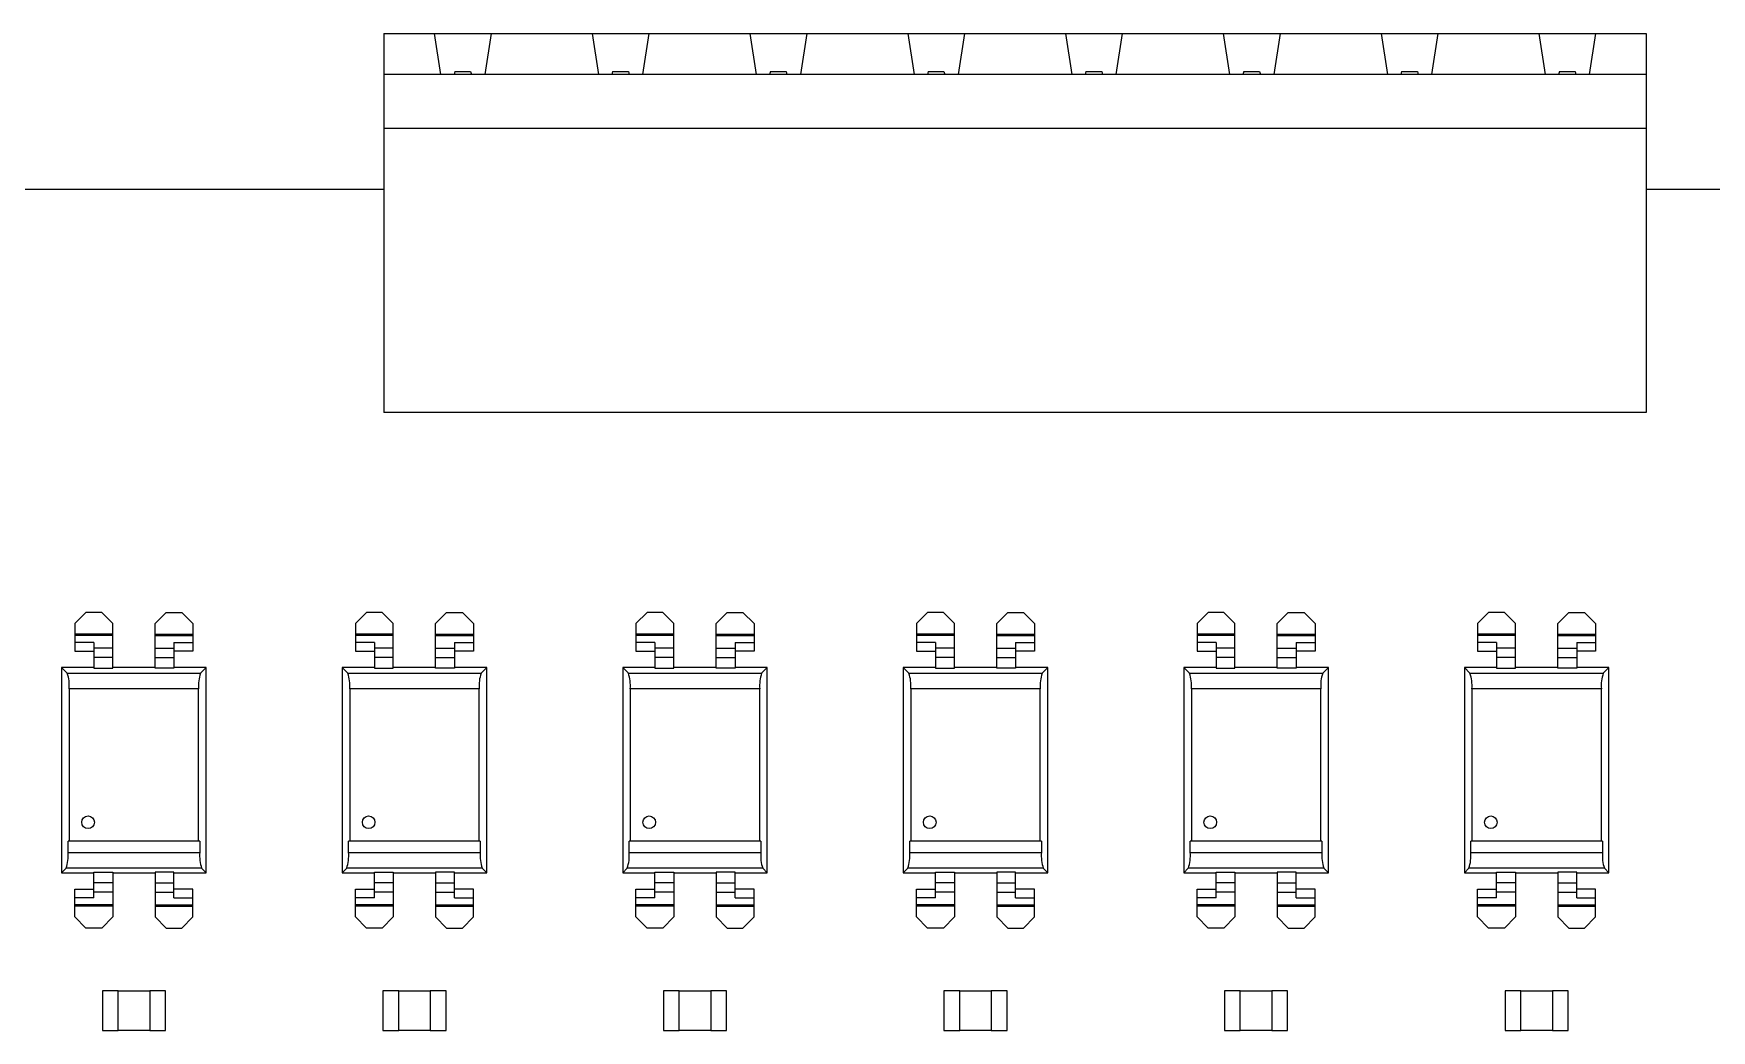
# Model space of a CAD drawing. Header units: millimetres. Extents: x 125 to 686, y 158 to 585.
# Drawn here: x 437.6 to 490.8, y 394.8 to 426.4 of the extents above; entities that cross this region are included whole.
import ezdxf

# ---------------------------------------------------------------- set-up
doc = ezdxf.new("R2010")
doc.units = ezdxf.units.MM

msp = doc.modelspace()

# ---------------------------------------------------------------- linework, layer by layer
at = {"color": 7, "linetype": 'Continuous', "lineweight": 25}
for p, q in [((448.697, 426.408), (448.697, 414.408)), ((448.697, 426.408), (488.697, 426.408)), ((450.297, 426.408), (450.497, 425.108)), ((452.097, 426.408), (451.897, 425.108)), ((455.297, 426.408), (455.497, 425.108)), ((457.097, 426.408), (456.897, 425.108)), ((460.297, 426.408), (460.497, 425.108)), ((462.097, 426.408), (461.897, 425.108)), ((465.297, 426.408), (465.497, 425.108)), ((467.097, 426.408), (466.897, 425.108)), ((470.297, 426.408), (470.497, 425.108)), ((472.097, 426.408), (471.897, 425.108)), ((475.297, 426.408), (475.497, 425.108)), ((477.097, 426.408), (476.897, 425.108)), ((480.297, 426.408), (480.497, 425.108)), ((482.097, 426.408), (481.897, 425.108)), ((485.297, 426.408), (485.497, 425.108)), ((487.097, 426.408), (486.897, 425.108)), ((488.697, 426.408), (488.697, 414.408)), ((488.697, 425.108), (448.697, 425.108)), ((450.947, 425.208), (450.922, 425.108)), ((450.947, 425.208), (451.447, 425.208)), ((451.447, 425.208), (451.472, 425.108)), ((455.947, 425.208), (455.922, 425.108)), ((455.947, 425.208), (456.447, 425.208)), ((456.447, 425.208), (456.472, 425.108)), ((460.947, 425.208), (460.922, 425.108)), ((460.947, 425.208), (461.447, 425.208)), ((461.447, 425.208), (461.472, 425.108)), ((465.947, 425.208), (465.922, 425.108)), ((465.947, 425.208), (466.447, 425.208)), ((466.447, 425.208), (466.472, 425.108)), ((470.947, 425.208), (470.922, 425.108)), ((470.947, 425.208), (471.447, 425.208)), ((471.447, 425.208), (471.472, 425.108)), ((475.947, 425.208), (475.922, 425.108)), ((475.947, 425.208), (476.447, 425.208)), ((476.447, 425.208), (476.472, 425.108)), ((480.947, 425.208), (480.922, 425.108)), ((480.947, 425.208), (481.447, 425.208)), ((481.447, 425.208), (481.472, 425.108)), ((485.947, 425.208), (485.922, 425.108)), ((485.947, 425.208), (486.447, 425.208)), ((486.447, 425.208), (486.472, 425.108)), ((448.697, 423.408), (488.697, 423.408)), ((448.697, 421.473), (399.057, 421.473)), ((493.147, 421.473), (488.697, 421.473)), ((488.697, 414.408), (448.697, 414.408)), ((438.907, 407.723), (439.257, 408.073)), ((439.757, 408.073), (439.257, 408.073)), ((439.757, 408.073), (440.107, 407.723)), ((441.797, 408.073), (441.447, 407.723)), ((441.797, 408.073), (442.297, 408.073)), ((442.647, 407.723), (442.297, 408.073)), ((447.797, 407.723), (448.147, 408.073)), ((448.647, 408.073), (448.147, 408.073)), ((448.647, 408.073), (448.997, 407.723)), ((450.687, 408.073), (450.337, 407.723)), ((450.687, 408.073), (451.187, 408.073)), ((451.537, 407.723), (451.187, 408.073)), ((456.687, 407.723), (457.037, 408.073)), ((457.537, 408.073), (457.037, 408.073)), ((457.537, 408.073), (457.887, 407.723)), ((459.577, 408.073), (459.227, 407.723)), ((459.577, 408.073), (460.077, 408.073)), ((460.427, 407.723), (460.077, 408.073)), ((465.577, 407.723), (465.927, 408.073)), ((466.427, 408.073), (465.927, 408.073)), ((466.427, 408.073), (466.777, 407.723)), ((468.467, 408.073), (468.117, 407.723)), ((468.467, 408.073), (468.967, 408.073)), ((469.317, 407.723), (468.967, 408.073)), ((474.467, 407.723), (474.817, 408.073)), ((475.317, 408.073), (474.817, 408.073)), ((475.317, 408.073), (475.667, 407.723)), ((477.357, 408.073), (477.007, 407.723)), ((477.357, 408.073), (477.857, 408.073)), ((478.207, 407.723), (477.857, 408.073)), ((483.357, 407.723), (483.707, 408.073)), ((484.207, 408.073), (483.707, 408.073)), ((484.207, 408.073), (484.557, 407.723)), ((486.247, 408.073), (485.897, 407.723)), ((486.247, 408.073), (486.747, 408.073)), ((487.097, 407.723), (486.747, 408.073)), ((438.907, 407.723), (438.907, 406.847)), ((440.107, 407.382), (438.907, 407.382)), ((440.107, 407.343), (438.907, 407.343)), ((440.107, 406.305), (440.107, 407.723)), ((441.447, 406.305), (441.447, 407.723)), ((441.447, 407.382), (442.647, 407.382)), ((441.447, 407.343), (442.647, 407.343)), ((442.647, 407.723), (442.647, 406.847)), ((447.797, 407.723), (447.797, 406.847)), ((448.997, 407.382), (447.797, 407.382)), ((448.997, 407.343), (447.797, 407.343)), ((448.997, 406.305), (448.997, 407.723)), ((450.337, 406.305), (450.337, 407.723)), ((450.337, 407.382), (451.537, 407.382)), ((450.337, 407.343), (451.537, 407.343)), ((451.537, 407.723), (451.537, 406.847)), ((456.687, 407.723), (456.687, 406.847)), ((457.887, 407.382), (456.687, 407.382)), ((457.887, 407.343), (456.687, 407.343)), ((457.887, 406.305), (457.887, 407.723)), ((459.227, 406.305), (459.227, 407.723)), ((459.227, 407.382), (460.427, 407.382)), ((459.227, 407.343), (460.427, 407.343)), ((460.427, 407.723), (460.427, 406.847)), ((465.577, 407.723), (465.577, 406.847)), ((466.777, 407.382), (465.577, 407.382)), ((466.777, 407.343), (465.577, 407.343)), ((466.777, 406.305), (466.777, 407.723)), ((468.117, 406.305), (468.117, 407.723)), ((468.117, 407.382), (469.317, 407.382)), ((468.117, 407.343), (469.317, 407.343)), ((469.317, 407.723), (469.317, 406.847)), ((474.467, 407.723), (474.467, 406.847)), ((475.667, 407.382), (474.467, 407.382)), ((475.667, 407.343), (474.467, 407.343)), ((475.667, 406.305), (475.667, 407.723)), ((477.007, 406.305), (477.007, 407.723)), ((477.007, 407.382), (478.207, 407.382)), ((477.007, 407.343), (478.207, 407.343)), ((478.207, 407.723), (478.207, 406.847)), ((483.357, 407.723), (483.357, 406.847)), ((484.557, 407.382), (483.357, 407.382)), ((484.557, 407.343), (483.357, 407.343)), ((484.557, 406.305), (484.557, 407.723)), ((485.897, 406.305), (485.897, 407.723)), ((485.897, 407.382), (487.097, 407.382)), ((485.897, 407.343), (487.097, 407.343)), ((487.097, 407.723), (487.097, 406.847)), ((439.507, 407.113), (438.907, 407.113)), ((438.907, 406.847), (439.507, 406.847)), ((439.507, 407.113), (439.507, 406.305)), ((440.107, 406.934), (439.507, 406.934)), ((441.447, 406.934), (442.047, 406.934)), ((442.047, 407.113), (442.047, 406.305)), ((442.047, 407.113), (442.647, 407.113)), ((442.647, 406.847), (442.047, 406.847)), ((448.397, 407.113), (447.797, 407.113)), ((447.797, 406.847), (448.397, 406.847)), ((448.397, 407.113), (448.397, 406.305)), ((448.997, 406.934), (448.397, 406.934)), ((450.337, 406.934), (450.937, 406.934)), ((450.937, 407.113), (450.937, 406.305)), ((450.937, 407.113), (451.537, 407.113)), ((451.537, 406.847), (450.937, 406.847)), ((457.287, 407.113), (456.687, 407.113)), ((456.687, 406.847), (457.287, 406.847)), ((457.287, 407.113), (457.287, 406.305)), ((457.887, 406.934), (457.287, 406.934)), ((459.227, 406.934), (459.827, 406.934)), ((459.827, 407.113), (459.827, 406.305)), ((459.827, 407.113), (460.427, 407.113)), ((460.427, 406.847), (459.827, 406.847)), ((466.177, 407.113), (465.577, 407.113)), ((465.577, 406.847), (466.177, 406.847)), ((466.177, 407.113), (466.177, 406.305)), ((466.777, 406.934), (466.177, 406.934)), ((468.117, 406.934), (468.717, 406.934)), ((468.717, 407.113), (468.717, 406.305)), ((468.717, 407.113), (469.317, 407.113)), ((469.317, 406.847), (468.717, 406.847)), ((475.067, 407.113), (474.467, 407.113)), ((474.467, 406.847), (475.067, 406.847)), ((475.067, 407.113), (475.067, 406.305)), ((475.667, 406.934), (475.067, 406.934)), ((477.007, 406.934), (477.607, 406.934)), ((477.607, 407.113), (477.607, 406.305)), ((477.607, 407.113), (478.207, 407.113)), ((478.207, 406.847), (477.607, 406.847)), ((483.957, 407.113), (483.357, 407.113)), ((483.357, 406.847), (483.957, 406.847)), ((483.957, 407.113), (483.957, 406.305)), ((484.557, 406.934), (483.957, 406.934)), ((485.897, 406.934), (486.497, 406.934)), ((486.497, 407.113), (486.497, 406.305)), ((486.497, 407.113), (487.097, 407.113)), ((487.097, 406.847), (486.497, 406.847)), ((438.487, 406.323), (438.487, 399.823)), ((438.665, 406.145), (438.487, 406.323)), ((439.507, 406.323), (438.487, 406.323)), ((440.107, 406.641), (439.507, 406.641)), ((439.507, 406.305), (440.107, 406.305)), ((441.447, 406.323), (440.107, 406.323)), ((441.447, 406.641), (442.047, 406.641)), ((442.047, 406.305), (441.447, 406.305)), ((443.067, 406.323), (442.047, 406.323)), ((442.888, 406.145), (443.067, 406.323)), ((443.067, 399.823), (443.067, 406.323)), ((447.377, 406.323), (447.377, 399.823)), ((447.555, 406.145), (447.377, 406.323)), ((448.397, 406.323), (447.377, 406.323)), ((448.997, 406.641), (448.397, 406.641)), ((448.397, 406.305), (448.997, 406.305)), ((450.337, 406.323), (448.997, 406.323)), ((450.337, 406.641), (450.937, 406.641)), ((450.937, 406.305), (450.337, 406.305)), ((451.957, 406.323), (450.937, 406.323)), ((451.778, 406.145), (451.957, 406.323)), ((451.957, 399.823), (451.957, 406.323)), ((456.267, 406.323), (456.267, 399.823)), ((456.445, 406.145), (456.267, 406.323)), ((457.287, 406.323), (456.267, 406.323)), ((457.887, 406.641), (457.287, 406.641)), ((457.287, 406.305), (457.887, 406.305)), ((459.227, 406.323), (457.887, 406.323)), ((459.227, 406.641), (459.827, 406.641)), ((459.827, 406.305), (459.227, 406.305)), ((460.847, 406.323), (459.827, 406.323)), ((460.668, 406.145), (460.847, 406.323)), ((460.847, 399.823), (460.847, 406.323)), ((465.157, 406.323), (465.157, 399.823)), ((465.335, 406.145), (465.157, 406.323)), ((466.177, 406.323), (465.157, 406.323)), ((466.777, 406.641), (466.177, 406.641)), ((466.177, 406.305), (466.777, 406.305)), ((468.117, 406.323), (466.777, 406.323)), ((468.117, 406.641), (468.717, 406.641)), ((468.717, 406.305), (468.117, 406.305)), ((469.737, 406.323), (468.717, 406.323)), ((469.558, 406.145), (469.737, 406.323)), ((469.737, 399.823), (469.737, 406.323)), ((474.047, 406.323), (474.047, 399.823)), ((474.225, 406.145), (474.047, 406.323)), ((475.067, 406.323), (474.047, 406.323)), ((475.667, 406.641), (475.067, 406.641)), ((475.067, 406.305), (475.667, 406.305)), ((477.007, 406.323), (475.667, 406.323)), ((477.007, 406.641), (477.607, 406.641)), ((477.607, 406.305), (477.007, 406.305)), ((478.627, 406.323), (477.607, 406.323)), ((478.448, 406.145), (478.627, 406.323)), ((478.627, 399.823), (478.627, 406.323)), ((482.937, 406.323), (482.937, 399.823)), ((483.115, 406.145), (482.937, 406.323)), ((483.957, 406.323), (482.937, 406.323)), ((484.557, 406.641), (483.957, 406.641)), ((483.957, 406.305), (484.557, 406.305)), ((485.897, 406.323), (484.557, 406.323)), ((485.897, 406.641), (486.497, 406.641)), ((486.497, 406.305), (485.897, 406.305)), ((487.517, 406.323), (486.497, 406.323)), ((487.338, 406.145), (487.517, 406.323)), ((487.517, 399.823), (487.517, 406.323)), ((438.665, 406.145), (442.888, 406.145)), ((447.555, 406.145), (451.778, 406.145)), ((456.445, 406.145), (460.668, 406.145)), ((465.335, 406.145), (469.558, 406.145)), ((474.225, 406.145), (478.448, 406.145)), ((483.115, 406.145), (487.338, 406.145)), ((438.726, 405.649), (438.726, 400.823)), ((442.828, 405.649), (438.726, 405.649)), ((442.828, 400.823), (442.828, 405.649)), ((447.616, 405.649), (447.616, 400.823)), ((451.718, 405.649), (447.616, 405.649)), ((451.718, 400.823), (451.718, 405.649)), ((456.506, 405.649), (456.506, 400.823)), ((460.608, 405.649), (456.506, 405.649)), ((460.608, 400.823), (460.608, 405.649)), ((465.396, 405.649), (465.396, 400.823)), ((469.498, 405.649), (465.396, 405.649)), ((469.498, 400.823), (469.498, 405.649)), ((474.286, 405.649), (474.286, 400.823)), ((478.388, 405.649), (474.286, 405.649)), ((478.388, 400.823), (478.388, 405.649)), ((483.176, 405.649), (483.176, 400.823)), ((487.278, 405.649), (483.176, 405.649)), ((487.278, 400.823), (487.278, 405.649)), ((442.863, 400.823), (438.691, 400.823)), ((438.691, 400.461), (438.691, 400.823)), ((438.691, 400.461), (442.863, 400.461)), ((442.863, 400.823), (442.863, 400.461)), ((451.753, 400.823), (447.581, 400.823)), ((447.581, 400.461), (447.581, 400.823)), ((447.581, 400.461), (451.753, 400.461)), ((451.753, 400.823), (451.753, 400.461)), ((460.643, 400.823), (456.471, 400.823)), ((456.471, 400.461), (456.471, 400.823)), ((456.471, 400.461), (460.643, 400.461)), ((460.643, 400.823), (460.643, 400.461)), ((469.533, 400.823), (465.361, 400.823)), ((465.361, 400.461), (465.361, 400.823)), ((465.361, 400.461), (469.533, 400.461)), ((469.533, 400.823), (469.533, 400.461)), ((478.423, 400.823), (474.251, 400.823)), ((474.251, 400.461), (474.251, 400.823)), ((474.251, 400.461), (478.423, 400.461)), ((478.423, 400.823), (478.423, 400.461)), ((487.313, 400.823), (483.141, 400.823)), ((483.141, 400.461), (483.141, 400.823)), ((483.141, 400.461), (487.313, 400.461)), ((487.313, 400.823), (487.313, 400.461)), ((438.63, 399.966), (438.487, 399.823)), ((442.923, 399.966), (438.63, 399.966)), ((439.507, 399.033), (439.507, 399.841)), ((439.507, 399.841), (440.107, 399.841)), ((440.107, 399.841), (440.107, 398.423)), ((442.047, 399.841), (441.447, 399.841)), ((441.447, 399.841), (441.447, 398.423)), ((442.047, 399.033), (442.047, 399.841)), ((442.923, 399.966), (443.067, 399.823)), ((447.52, 399.966), (447.377, 399.823)), ((451.813, 399.966), (447.52, 399.966)), ((448.397, 399.033), (448.397, 399.841)), ((448.397, 399.841), (448.997, 399.841)), ((448.997, 399.841), (448.997, 398.423)), ((450.937, 399.841), (450.337, 399.841)), ((450.337, 399.841), (450.337, 398.423)), ((450.937, 399.033), (450.937, 399.841)), ((451.813, 399.966), (451.957, 399.823)), ((456.41, 399.966), (456.267, 399.823)), ((460.703, 399.966), (456.41, 399.966)), ((457.287, 399.033), (457.287, 399.841)), ((457.287, 399.841), (457.887, 399.841)), ((457.887, 399.841), (457.887, 398.423)), ((459.827, 399.841), (459.227, 399.841)), ((459.227, 399.841), (459.227, 398.423)), ((459.827, 399.033), (459.827, 399.841)), ((460.703, 399.966), (460.847, 399.823)), ((465.3, 399.966), (465.157, 399.823)), ((469.593, 399.966), (465.3, 399.966)), ((466.177, 399.033), (466.177, 399.841)), ((466.177, 399.841), (466.777, 399.841)), ((466.777, 399.841), (466.777, 398.423)), ((468.717, 399.841), (468.117, 399.841)), ((468.117, 399.841), (468.117, 398.423)), ((468.717, 399.033), (468.717, 399.841)), ((469.593, 399.966), (469.737, 399.823)), ((474.19, 399.966), (474.047, 399.823)), ((478.483, 399.966), (474.19, 399.966)), ((475.067, 399.033), (475.067, 399.841)), ((475.067, 399.841), (475.667, 399.841)), ((475.667, 399.841), (475.667, 398.423)), ((477.607, 399.841), (477.007, 399.841)), ((477.007, 399.841), (477.007, 398.423)), ((477.607, 399.033), (477.607, 399.841)), ((478.483, 399.966), (478.627, 399.823)), ((483.08, 399.966), (482.937, 399.823)), ((487.373, 399.966), (483.08, 399.966)), ((483.957, 399.033), (483.957, 399.841)), ((483.957, 399.841), (484.557, 399.841)), ((484.557, 399.841), (484.557, 398.423)), ((486.497, 399.841), (485.897, 399.841)), ((485.897, 399.841), (485.897, 398.423)), ((486.497, 399.033), (486.497, 399.841)), ((487.373, 399.966), (487.517, 399.823)), ((438.487, 399.823), (439.507, 399.823)), ((440.107, 399.505), (439.507, 399.505)), ((440.107, 399.823), (441.447, 399.823)), ((441.447, 399.505), (442.047, 399.505)), ((442.047, 399.823), (443.067, 399.823)), ((447.377, 399.823), (448.397, 399.823)), ((448.997, 399.505), (448.397, 399.505)), ((448.997, 399.823), (450.337, 399.823)), ((450.337, 399.505), (450.937, 399.505)), ((450.937, 399.823), (451.957, 399.823)), ((456.267, 399.823), (457.287, 399.823)), ((457.887, 399.505), (457.287, 399.505)), ((457.887, 399.823), (459.227, 399.823)), ((459.227, 399.505), (459.827, 399.505)), ((459.827, 399.823), (460.847, 399.823)), ((465.157, 399.823), (466.177, 399.823)), ((466.777, 399.505), (466.177, 399.505)), ((466.777, 399.823), (468.117, 399.823)), ((468.117, 399.505), (468.717, 399.505)), ((468.717, 399.823), (469.737, 399.823)), ((474.047, 399.823), (475.067, 399.823)), ((475.667, 399.505), (475.067, 399.505)), ((475.667, 399.823), (477.007, 399.823)), ((477.007, 399.505), (477.607, 399.505)), ((477.607, 399.823), (478.627, 399.823)), ((482.937, 399.823), (483.957, 399.823)), ((484.557, 399.505), (483.957, 399.505)), ((484.557, 399.823), (485.897, 399.823)), ((485.897, 399.505), (486.497, 399.505)), ((486.497, 399.823), (487.517, 399.823)), ((438.907, 398.423), (438.907, 399.299)), ((438.907, 399.299), (439.507, 399.299)), ((439.507, 399.033), (438.907, 399.033)), ((440.107, 398.803), (438.907, 398.803)), ((440.107, 399.212), (439.507, 399.212)), ((441.447, 399.212), (442.047, 399.212)), ((441.447, 398.803), (442.647, 398.803)), ((442.647, 399.299), (442.047, 399.299)), ((442.047, 399.033), (442.647, 399.033)), ((442.647, 398.423), (442.647, 399.299)), ((447.797, 398.423), (447.797, 399.299)), ((447.797, 399.299), (448.397, 399.299)), ((448.397, 399.033), (447.797, 399.033)), ((448.997, 398.803), (447.797, 398.803)), ((448.997, 399.212), (448.397, 399.212)), ((450.337, 399.212), (450.937, 399.212)), ((450.337, 398.803), (451.537, 398.803)), ((451.537, 399.299), (450.937, 399.299)), ((450.937, 399.033), (451.537, 399.033)), ((451.537, 398.423), (451.537, 399.299)), ((456.687, 398.423), (456.687, 399.299)), ((456.687, 399.299), (457.287, 399.299)), ((457.287, 399.033), (456.687, 399.033)), ((457.887, 398.803), (456.687, 398.803)), ((457.887, 399.212), (457.287, 399.212)), ((459.227, 399.212), (459.827, 399.212)), ((459.227, 398.803), (460.427, 398.803)), ((460.427, 399.299), (459.827, 399.299)), ((459.827, 399.033), (460.427, 399.033)), ((460.427, 398.423), (460.427, 399.299)), ((465.577, 398.423), (465.577, 399.299)), ((465.577, 399.299), (466.177, 399.299)), ((466.177, 399.033), (465.577, 399.033)), ((466.777, 398.803), (465.577, 398.803)), ((466.777, 399.212), (466.177, 399.212)), ((468.117, 399.212), (468.717, 399.212)), ((468.117, 398.803), (469.317, 398.803)), ((469.317, 399.299), (468.717, 399.299)), ((468.717, 399.033), (469.317, 399.033)), ((469.317, 398.423), (469.317, 399.299)), ((474.467, 398.423), (474.467, 399.299)), ((474.467, 399.299), (475.067, 399.299)), ((475.067, 399.033), (474.467, 399.033)), ((475.667, 398.803), (474.467, 398.803)), ((475.667, 399.212), (475.067, 399.212)), ((477.007, 399.212), (477.607, 399.212)), ((477.007, 398.803), (478.207, 398.803)), ((478.207, 399.299), (477.607, 399.299)), ((477.607, 399.033), (478.207, 399.033)), ((478.207, 398.423), (478.207, 399.299)), ((483.357, 398.423), (483.357, 399.299)), ((483.357, 399.299), (483.957, 399.299)), ((483.957, 399.033), (483.357, 399.033)), ((484.557, 398.803), (483.357, 398.803)), ((484.557, 399.212), (483.957, 399.212)), ((485.897, 399.212), (486.497, 399.212)), ((485.897, 398.803), (487.097, 398.803)), ((487.097, 399.299), (486.497, 399.299)), ((486.497, 399.033), (487.097, 399.033)), ((487.097, 398.423), (487.097, 399.299)), ((440.107, 398.764), (438.907, 398.764)), ((438.907, 398.423), (439.257, 398.073)), ((439.757, 398.073), (440.107, 398.423)), ((441.447, 398.764), (442.647, 398.764)), ((441.797, 398.073), (441.447, 398.423)), ((442.647, 398.423), (442.297, 398.073)), ((448.997, 398.764), (447.797, 398.764)), ((447.797, 398.423), (448.147, 398.073)), ((448.647, 398.073), (448.997, 398.423)), ((450.337, 398.764), (451.537, 398.764)), ((450.687, 398.073), (450.337, 398.423)), ((451.537, 398.423), (451.187, 398.073)), ((457.887, 398.764), (456.687, 398.764)), ((456.687, 398.423), (457.037, 398.073)), ((457.537, 398.073), (457.887, 398.423)), ((459.227, 398.764), (460.427, 398.764)), ((459.577, 398.073), (459.227, 398.423)), ((460.427, 398.423), (460.077, 398.073)), ((466.777, 398.764), (465.577, 398.764)), ((465.577, 398.423), (465.927, 398.073)), ((466.427, 398.073), (466.777, 398.423)), ((468.117, 398.764), (469.317, 398.764)), ((468.467, 398.073), (468.117, 398.423)), ((469.317, 398.423), (468.967, 398.073)), ((475.667, 398.764), (474.467, 398.764)), ((474.467, 398.423), (474.817, 398.073)), ((475.317, 398.073), (475.667, 398.423)), ((477.007, 398.764), (478.207, 398.764)), ((477.357, 398.073), (477.007, 398.423)), ((478.207, 398.423), (477.857, 398.073)), ((484.557, 398.764), (483.357, 398.764)), ((483.357, 398.423), (483.707, 398.073)), ((484.207, 398.073), (484.557, 398.423)), ((485.897, 398.764), (487.097, 398.764)), ((486.247, 398.073), (485.897, 398.423)), ((487.097, 398.423), (486.747, 398.073)), ((439.757, 398.073), (439.257, 398.073)), ((441.797, 398.073), (442.297, 398.073)), ((448.647, 398.073), (448.147, 398.073)), ((450.687, 398.073), (451.187, 398.073)), ((457.537, 398.073), (457.037, 398.073)), ((459.577, 398.073), (460.077, 398.073)), ((466.427, 398.073), (465.927, 398.073)), ((468.467, 398.073), (468.967, 398.073)), ((475.317, 398.073), (474.817, 398.073)), ((477.357, 398.073), (477.857, 398.073)), ((484.207, 398.073), (483.707, 398.073)), ((486.247, 398.073), (486.747, 398.073)), ((440.277, 396.078), (439.777, 396.078)), ((439.777, 396.078), (439.777, 394.828)), ((440.277, 394.828), (440.277, 396.078)), ((441.277, 396.077), (440.277, 396.077)), ((441.777, 396.078), (441.277, 396.078)), ((441.277, 396.078), (441.277, 394.828)), ((441.777, 394.828), (441.777, 396.078)), ((448.667, 396.078), (448.667, 394.828)), ((449.167, 396.078), (448.667, 396.078)), ((449.167, 394.828), (449.167, 396.078)), ((450.167, 396.077), (449.167, 396.077)), ((450.667, 396.078), (450.167, 396.078)), ((450.167, 396.078), (450.167, 394.828)), ((450.667, 394.828), (450.667, 396.078)), ((457.557, 396.078), (457.557, 394.828)), ((458.057, 396.078), (457.557, 396.078)), ((458.057, 394.828), (458.057, 396.078)), ((459.057, 396.077), (458.057, 396.077)), ((459.557, 396.078), (459.057, 396.078)), ((459.057, 396.078), (459.057, 394.828)), ((459.557, 394.828), (459.557, 396.078)), ((466.447, 396.078), (466.447, 394.828)), ((466.947, 396.078), (466.447, 396.078)), ((466.947, 394.828), (466.947, 396.078)), ((467.947, 396.077), (466.947, 396.077)), ((468.447, 396.078), (467.947, 396.078)), ((467.947, 396.078), (467.947, 394.828)), ((468.447, 394.828), (468.447, 396.078)), ((475.337, 396.078), (475.337, 394.828)), ((475.837, 396.078), (475.337, 396.078)), ((475.837, 394.828), (475.837, 396.078)), ((476.837, 396.077), (475.837, 396.077)), ((477.337, 396.078), (476.837, 396.078)), ((476.837, 396.078), (476.837, 394.828)), ((477.337, 394.828), (477.337, 396.078)), ((484.227, 396.078), (484.227, 394.828)), ((484.727, 396.078), (484.227, 396.078)), ((484.727, 394.828), (484.727, 396.078)), ((485.727, 396.077), (484.727, 396.077)), ((486.227, 396.078), (485.727, 396.078)), ((485.727, 396.078), (485.727, 394.828)), ((486.227, 394.828), (486.227, 396.078)), ((439.777, 394.828), (440.277, 394.828)), ((441.277, 394.829), (440.277, 394.829)), ((441.277, 394.828), (441.777, 394.828)), ((448.667, 394.828), (449.167, 394.828)), ((450.167, 394.829), (449.167, 394.829)), ((450.167, 394.828), (450.667, 394.828)), ((457.557, 394.828), (458.057, 394.828)), ((459.057, 394.829), (458.057, 394.829)), ((459.057, 394.828), (459.557, 394.828)), ((466.447, 394.828), (466.947, 394.828)), ((467.947, 394.829), (466.947, 394.829)), ((467.947, 394.828), (468.447, 394.828)), ((475.337, 394.828), (475.837, 394.828)), ((476.837, 394.829), (475.837, 394.829)), ((476.837, 394.828), (477.337, 394.828)), ((484.227, 394.828), (484.727, 394.828)), ((485.727, 394.829), (484.727, 394.829)), ((485.727, 394.828), (486.227, 394.828))]:
    msp.add_line(p, q, dxfattribs=at)
for centre in [(439.326, 401.423), (439.326, 401.423), (448.216, 401.423), (448.216, 401.423), (457.106, 401.423), (457.106, 401.423), (465.996, 401.423), (465.996, 401.423), (474.886, 401.423), (474.886, 401.423), (483.776, 401.423), (483.776, 401.423)]:
    msp.add_circle(centre, 0.2, dxfattribs=at)
for centre, start, end in [((437.487, 405.749), 355.3894, 18.5412), ((444.067, 405.749), 161.4588, 184.6106), ((446.377, 405.749), 355.3894, 18.5412), ((452.957, 405.749), 161.4588, 184.6106), ((455.267, 405.749), 355.3894, 18.5412), ((461.847, 405.749), 161.4588, 184.6106), ((464.157, 405.749), 355.3894, 18.5412), ((470.737, 405.749), 161.4588, 184.6106), ((473.047, 405.749), 355.3894, 18.5412), ((479.627, 405.749), 161.4588, 184.6106), ((481.937, 405.749), 355.3894, 18.5412), ((488.517, 405.749), 161.4588, 184.6106), ((437.452, 400.362), 341.4588, 4.6106), ((444.102, 400.362), 175.3894, 198.5412), ((446.342, 400.362), 341.4588, 4.6106), ((452.992, 400.362), 175.3894, 198.5412), ((455.232, 400.362), 341.4588, 4.6106), ((461.882, 400.362), 175.3894, 198.5412), ((464.122, 400.362), 341.4588, 4.6106), ((470.772, 400.362), 175.3894, 198.5412), ((473.012, 400.362), 341.4588, 4.6106), ((479.662, 400.362), 175.3894, 198.5412), ((481.902, 400.362), 341.4588, 4.6106), ((488.552, 400.362), 175.3894, 198.5412)]:
    msp.add_arc(centre, 1.243, start, end, dxfattribs=at)

doc.saveas('drawing.dxf')
